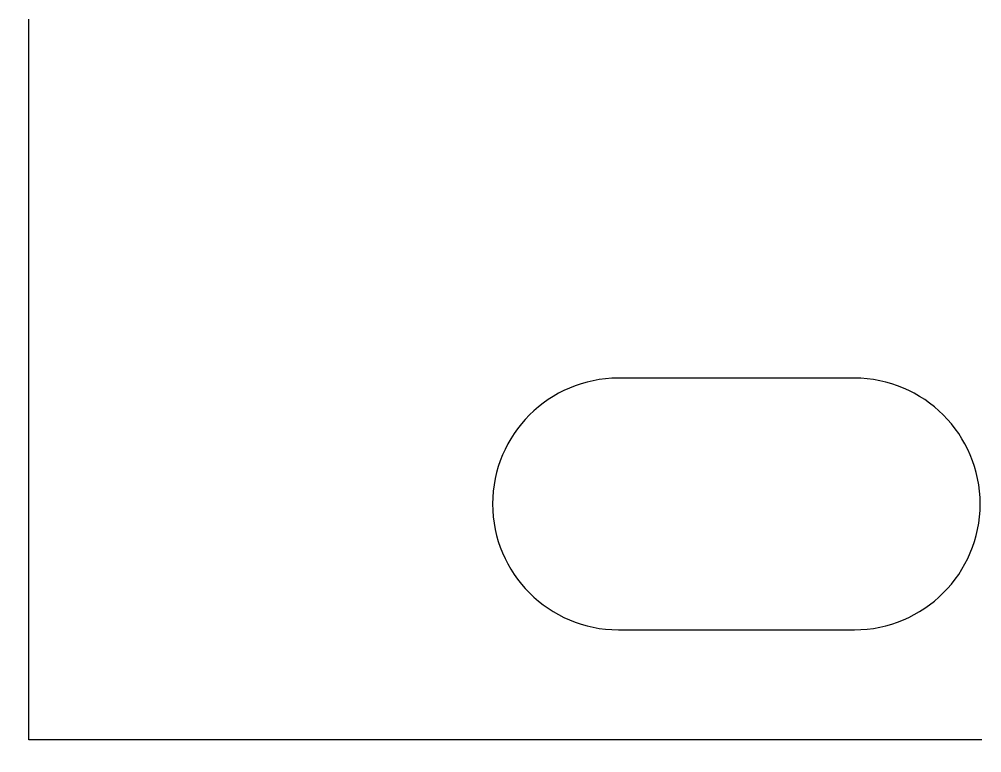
# Paper-space layout 'Sheet1' of a CAD drawing. Header units: millimetres. Extents: x 1.05 to 9.45, y 0.8 to 7.2.
# The model-space entities are those that its viewports show. They can reach past a viewport. Long polylines and large blocks are cut down to what shows.
import ezdxf

# ---------------------------------------------------------------- set-up
doc = ezdxf.new("R2010")
doc.units = ezdxf.units.MM
doc.header["$MEASUREMENT"] = 0
doc.layers.get('0').update_dxf_attribs({"plot": 0})
doc.layers.add('Panel', color=7, linetype='Continuous')
doc.layers.get('0').off()

msp = doc.modelspace()

# ---------------------------------------------------------------- linework, layer by layer
at = {"layer": 'Panel', "color": 0}
msp.add_lwpolyline([(0, 0), (0, 128.5), (91.3, 128.5), (91.3, 0)], close=True, dxfattribs=at)
at = {"layer": 'Panel', "lineweight": -3}
msp.add_lwpolyline([(7.5, 1.4), (10.5, 1.4, 1), (10.5, 4.6), (7.5, 4.6, 1)], format="xyb", close=True, dxfattribs=at)

psp = doc.layouts.new('Sheet1')

# ---------------------------------------------------------------- viewports
at = {"layer": '0'}
psp.add_viewport(center=(5.25, 4), size=(8.4, 6.4), view_center_point=(6, 4.5), view_height=9.325714, dxfattribs=at)

doc.saveas('drawing.dxf')
